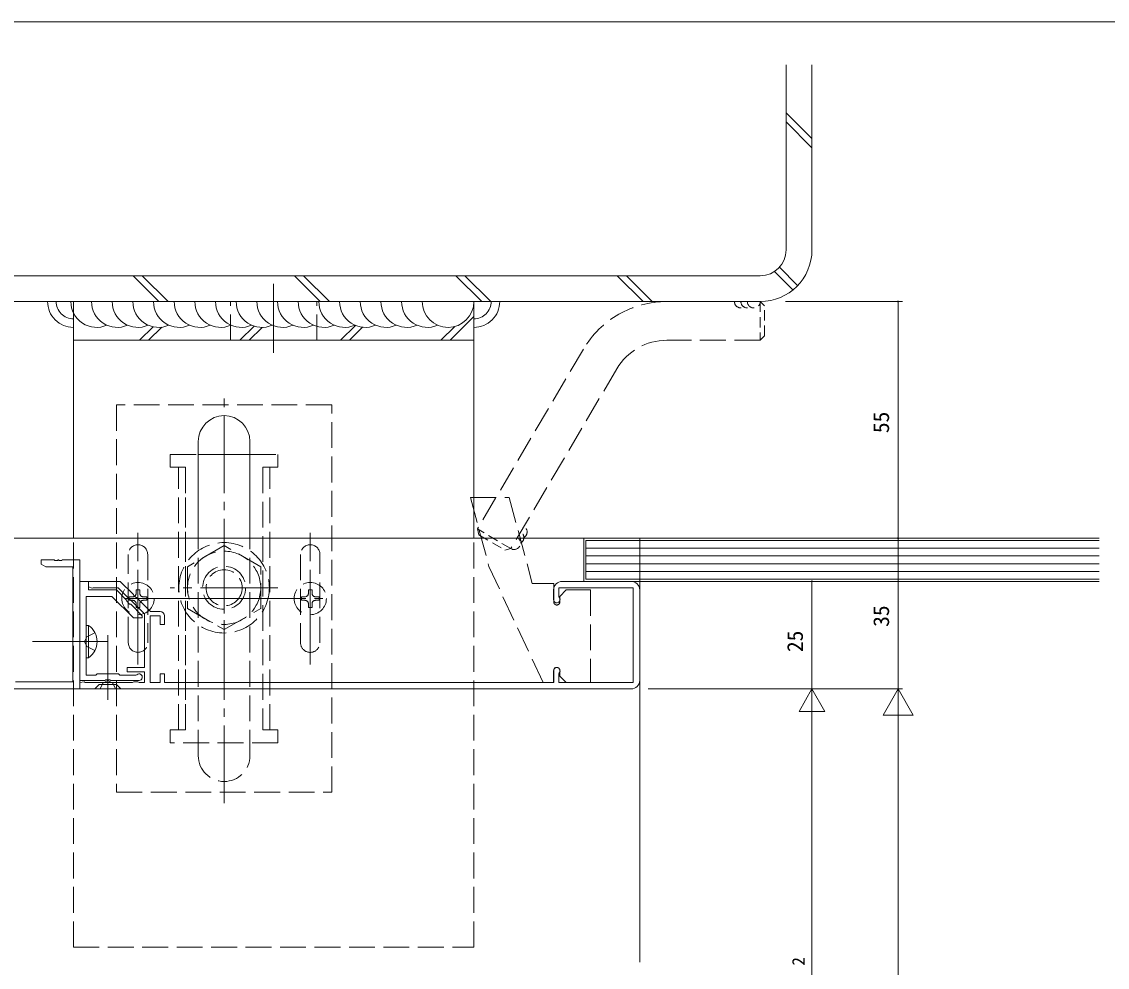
# Model space of a CAD drawing. Units: millimetres, scale not verified. Extents: x -594 to 539, y -420 to 386.
# Drawn here: x -454 to -201.9, y 162.3 to 382 of the extents above; entities that cross this region are included whole.
import ezdxf
from ezdxf.enums import TextEntityAlignment as Align

# ---------------------------------------------------------------- set-up
doc = ezdxf.new("R2010")
doc.units = ezdxf.units.MM
doc.header["$LTSCALE"] = 2
for name, pattern in [('CHAIN2', [12, 9, -1, 1, -1]), ('DASHED1', [1.8, 1.2, -0.6]), ('DASHED3', [4, 3, -1])]:
    doc.linetypes.add(name, pattern=pattern)
for name, color, linetype, lineweight in [('0-1_USER1', 7, 'Continuous', 9), ('0-3_YKK_11', 7, 'Continuous', 9), ('0-4_YKK_12', 2, 'Continuous', 9), ('0-5_YSS_K', 3, 'Continuous', 9), ('0-6_YKK_13', 4, 'Continuous', 9), ('0-7_YKK_D', 6, 'Continuous', 9)]:
    doc.layers.add(name, color=color, linetype=linetype, lineweight=lineweight)
doc.styles.add('ＭＳ ゴシック', font='')
doc.styles.get('ＭＳ ゴシック').set_extended_font_data('MS Gothic')

msp = doc.modelspace()

# ---------------------------------------------------------------- linework, layer by layer
at = {"layer": '0-1_USER1'}
msp.add_line((510, 382), (-590, 382), dxfattribs=at)
at = {"layer": '0-3_YKK_11'}
for p, q in [((-440.493, 228.995), (-440.493, 251.995)), ((-438.493, 251.995), (-438.493, 249.995)), ((-438.493, 250.695), (-438.493, 251.995)), ((-437.603, 250.382), (-438.493, 250.695)), ((-438.493, 249.995), (-431.993, 249.995)), ((-437.368, 250.495), (-437.603, 250.382)), ((-431.573, 250.495), (-437.368, 250.495)), ((-431.993, 249.995), (-429.639, 247.641)), ((-425.493, 244.415), (-431.573, 250.495)), ((-431.093, 251.995), (-428.023, 248.925)), ((-330.493, 247.745), (-330.493, 249.995)), ((-329.293, 250.495), (-329.293, 248.479)), ((-311.993, 250.495), (-329.293, 250.495)), ((-328.493, 251.995), (-312.493, 251.995)), ((-311.993, 228.495), (-311.993, 250.495)), ((-310.493, 249.995), (-310.493, 228.995)), ((-438.993, 248.495), (-438.993, 230.195)), ((-433.039, 248.495), (-438.993, 248.495)), ((-428.039, 243.495), (-433.039, 248.495)), ((-429.639, 247.641), (-429.604, 247.404)), ((-429.604, 247.404), (-428.927, 246.726)), ((-428.023, 248.925), (-427.978, 248.71)), ((-427.978, 248.71), (-427.589, 248.321)), ((-427.589, 248.321), (-427.375, 248.276)), ((-427.375, 248.276), (-424.093, 244.995)), ((-329.293, 248.479), (-329.207, 248.269)), ((-428.927, 246.726), (-428.69, 246.692)), ((-428.69, 246.692), (-425.993, 243.995)), ((-424.093, 244.995), (-421.843, 244.995)), ((-425.993, 243.495), (-428.039, 243.495)), ((-425.993, 243.995), (-425.993, 243.495)), ((-425.493, 231.995), (-425.493, 244.415)), ((-421.843, 243.995), (-424.193, 243.995)), ((-424.193, 243.995), (-424.193, 228.495)), ((-421.843, 241.995), (-421.843, 243.995)), ((-420.843, 241.995), (-421.843, 241.995)), ((-420.843, 243.995), (-420.843, 241.995)), ((-429.493, 230.995), (-429.493, 231.995)), ((-429.493, 231.995), (-425.493, 231.995)), ((-438.993, 230.195), (-436.793, 230.195)), ((-436.793, 230.195), (-436.493, 230.495)), ((-436.493, 230.495), (-433.993, 230.495)), ((-433.993, 230.495), (-431.493, 230.495)), ((-431.493, 230.495), (-431.193, 230.195)), ((-431.193, 230.195), (-427.478, 230.195)), ((-425.493, 230.995), (-429.493, 230.995)), ((-427.478, 230.195), (-427.268, 230.28)), ((-425.493, 228.495), (-425.493, 230.995)), ((-421.843, 230.495), (-420.843, 230.495)), ((-421.843, 228.495), (-421.843, 230.495)), ((-420.843, 230.495), (-420.843, 228.495)), ((-330.493, 228.495), (-330.493, 231.245)), ((-329.207, 230.72), (-329.293, 230.51)), ((-329.293, 230.51), (-329.293, 228.495)), ((-434.664, 228.995), (-440.493, 228.995)), ((-440.493, 228.495), (-439.529, 228.682)), ((-440.493, 226.995), (-440.493, 228.495)), ((-312.493, 226.995), (-440.493, 226.995)), ((-439.529, 228.682), (-439.251, 228.495)), ((-439.251, 228.495), (-428.235, 228.495)), ((-434.472, 229.137), (-434.664, 228.995)), ((-433.514, 229.137), (-434.472, 229.137)), ((-433.322, 228.995), (-433.514, 229.137)), ((-426.743, 228.995), (-433.322, 228.995)), ((-428.235, 228.495), (-427.956, 228.682)), ((-427.956, 228.682), (-427.029, 228.682)), ((-427.029, 228.682), (-426.751, 228.495)), ((-426.751, 228.495), (-425.493, 228.495)), ((-424.193, 228.495), (-421.843, 228.495)), ((-420.843, 228.495), (-330.493, 228.495)), ((-329.293, 228.495), (-311.993, 228.495))]:
    msp.add_line(p, q, dxfattribs=at)
for points in [[(-455.457, 228.625), (-442.123, 228.625), (-442.123, 255.365), (-448.402, 255.365), (-449.493, 255.995), (-449.493, 256.995), (-446.451, 256.995), (-446.268, 256.875), (-445.718, 256.875), (-445.535, 256.995), (-445.451, 256.995), (-445.268, 256.875), (-444.718, 256.875), (-444.535, 256.995), (-440.493, 256.995), (-440.493, 226.995), (-467.493, 226.995)], [(-440.493, 251.995), (-438.493, 251.995), (-431.093, 251.995)]]:
    msp.add_lwpolyline(points, dxfattribs=at)
for centre, radius, start, end in [((-328.493, 249.995), 2, 90, 179.99998), ((-312.493, 249.995), 2, 0, 89.99998), ((-329.743, 247.745), 0.75, 180.00002, 44.41531), ((-421.843, 243.995), 1, 0, 89.99998), ((-329.743, 231.245), 0.75, 315.58467, 179.99997), ((-426.743, 229.745), 0.75, 270.00002, 134.41531), ((-312.493, 228.995), 2, 270, 359.99998)]:
    msp.add_arc(centre, radius, start, end, dxfattribs=at)
at = {"layer": '0-4_YKK_12'}
for q in [(-473.993, 261.995), (-310.493, 163.495)]:
    msp.add_line((-310.493, 261.994), q, dxfattribs=at)
at = {"layer": '0-5_YSS_K'}
for p, q in [((-276.493, 328.995), (-276.493, 372)), ((-270.493, 328.995), (-270.493, 372)), ((-276.493, 360.858), (-270.493, 354.858)), ((-276.493, 358.735), (-270.493, 352.735)), ((-458.493, 322.994), (-282.493, 322.994)), ((-428.135, 322.994), (-422.135, 316.994)), ((-426.012, 322.994), (-420.012, 316.994)), ((-390.659, 322.994), (-384.659, 316.994)), ((-388.536, 322.994), (-382.536, 316.994)), ((-353.182, 322.994), (-347.182, 316.994)), ((-351.059, 322.994), (-345.059, 316.994)), ((-315.705, 322.994), (-309.705, 316.994)), ((-313.582, 322.994), (-307.582, 316.994)), ((-279.208, 323.974), (-274.92, 319.686)), ((-278.061, 324.95), (-273.816, 320.705)), ((-458.493, 316.994), (-282.493, 316.994)), ((-349.2, 315.437), (-348.993, 315.644)), ((-441.993, 313.859), (-441.815, 314.037)), ((-354.519, 307.995), (-348.993, 313.521)), ((-426.646, 307.995), (-423.502, 311.138)), ((-424.523, 307.995), (-421.481, 311.036)), ((-403.311, 307.995), (-400.026, 311.28)), ((-401.188, 307.995), (-398.189, 310.994)), ((-379.977, 307.995), (-376.512, 311.459)), ((-377.854, 307.995), (-374.822, 311.027)), ((-356.642, 307.995), (-353.438, 311.199)), ((-323.493, 251.995), (-323.493, 261.995)), ((-323.493, 261.995), (-203.832, 261.995)), ((-322.993, 252.495), (-322.993, 261.495)), ((-322.993, 261.495), (-203.832, 261.495)), ((-322.993, 259.695), (-203.832, 259.695)), ((-322.993, 257.895), (-203.832, 257.895)), ((-322.993, 256.095), (-203.832, 256.095)), ((-322.993, 254.295), (-203.832, 254.295)), ((-203.832, 252.495), (-322.993, 252.495)), ((-203.832, 251.995), (-323.493, 251.995))]:
    msp.add_line(p, q, dxfattribs=at)
at = {"layer": '0-5_YSS_K', "linetype": 'DASHED3'}
for p, q in [((-282.493, 316.999), (-304.177, 316.999)), ((-282.493, 307.999), (-304.177, 307.999)), ((-323.563, 305.92), (-348.163, 264.163)), ((-315.809, 301.351), (-340.409, 259.595))]:
    msp.add_line(p, q, dxfattribs=at)
at = {"layer": '0-5_YSS_K', "linetype": 'DASHED1'}
for p, q in [((-281.493, 315.999), (-282.493, 316.999)), ((-281.493, 308.999), (-281.493, 315.999)), ((-348.167, 264.165), (-347.813, 262.796)), ((-340.413, 259.597), (-348.167, 264.165)), ((-347.813, 262.796), (-341.782, 259.243)), ((-341.782, 259.243), (-340.413, 259.597))]:
    msp.add_line(p, q, dxfattribs=at)
msp.add_lwpolyline([(-282.493, 316.999), (-282.493, 307.999), (-281.493, 308.999)], dxfattribs=at)
at = {"layer": '0-5_YSS_K'}
for centre, radius, start, end in [((-282.493, 328.995), 6, 270, 0), ((-282.493, 328.995), 12, 270, 0), ((-441.992, 316.994), 6, 179.99936, 270), ((-441.992, 316.994), 4, 179.99936, 270), ((-436.593, 316.994), 6, 180, 293.57817), ((-431.793, 316.994), 6, 180, 293.57817), ((-426.993, 316.994), 6, 180, 293.57817), ((-422.193, 316.994), 6, 180, 293.57817), ((-417.393, 316.994), 6, 180, 293.57817), ((-412.593, 316.994), 6, 180, 293.57817), ((-407.793, 316.994), 6, 180, 293.57817), ((-402.993, 316.994), 6, 180, 293.57817), ((-398.193, 316.994), 6, 180, 293.57817), ((-393.393, 316.994), 6, 180, 293.57817), ((-388.593, 316.994), 6, 180, 293.57817), ((-383.793, 316.994), 6, 180, 293.57817), ((-378.993, 316.994), 6, 180, 293.57817), ((-374.193, 316.994), 6, 180, 293.57817), ((-369.393, 316.994), 6, 180, 293.57817), ((-364.593, 316.994), 6, 180, 293.57817), ((-359.793, 316.994), 6, 180, 293.57817), ((-354.993, 316.994), 6, 180, 0), ((-348.993, 316.994), 4, 270, 0.00063), ((-348.993, 316.994), 6, 270, 0.00063)]:
    msp.add_arc(centre, radius, start, end, dxfattribs=at)
at = {"layer": '0-5_YSS_K', "linetype": 'DASHED3'}
for radius in [22.5, 13.5]:
    msp.add_arc((-304.177, 294.499), radius, 90, 149.49619, dxfattribs=at)
at = {"layer": '0-5_YSS_K', "linetype": 'DASHED1'}
for centre, start, end in [((-286.993, 316.995), 180.07497, 300.07498), ((-285.493, 316.997), 180.07497, 300.07498), ((-283.993, 316.999), 180.07497, 0.07495), ((-338.132, 263.475), 299.48814, 59.48816), ((-339.655, 260.891), 239.48817, 59.48816), ((-338.893, 262.183), 299.48814, 59.48816)]:
    msp.add_arc(centre, 1.5, start, end, dxfattribs=at)
at = {"layer": '0-6_YKK_13', "linetype": 'CHAIN2'}
for p, q in [((-395.494, 305.086), (-395.494, 321.086)), ((-406.993, 200.494), (-406.994, 295.489)), ((-426.993, 232.7), (-426.993, 263.288)), ((-406.992, 262.994), (-406.992, 237.994)), ((-386.993, 232.7), (-386.993, 263.288)), ((-394.492, 250.494), (-419.492, 250.494)), ((-430.037, 247.994), (-383.949, 247.994)), ((-413.993, 247.994), (-399.993, 247.994)), ((-433.993, 224.495), (-433.993, 239.495)), ((-433.993, 237.995), (-451.493, 237.995))]:
    msp.add_line(p, q, dxfattribs=at)
at = {"layer": '0-6_YKK_13'}
for p, q in [((-441.993, 261.995), (-441.993, 316.994)), ((-441.993, 316.994), (-348.993, 316.994)), ((-348.993, 261.994), (-348.993, 316.994)), ((-441.993, 307.995), (-348.993, 307.995)), ((-412.993, 261.994), (-412.993, 284.571)), ((-400.993, 261.994), (-400.993, 284.494)), ((-412.993, 281.494), (-400.993, 281.494)), ((-438.993, 241.745), (-438.993, 234.245)), ((-438.484, 241.745), (-438.993, 241.745)), ((-438.484, 241.745), (-438.484, 234.245)), ((-438.484, 234.245), (-438.993, 234.245)), ((-436.993, 226.995), (-435.993, 227.995)), ((-436.993, 226.995), (-430.993, 226.995)), ((-431.993, 227.995), (-435.993, 227.995)), ((-430.993, 226.995), (-431.993, 227.995))]:
    msp.add_line(p, q, dxfattribs=at)
at = {"layer": '0-6_YKK_13', "linetype": 'DASHED3'}
for p, q in [((-405.493, 307.995), (-405.493, 316.994)), ((-385.493, 307.995), (-385.493, 316.994)), ((-381.993, 292.994), (-431.993, 292.994)), ((-431.993, 292.994), (-431.993, 202.994)), ((-381.993, 202.994), (-381.993, 292.994)), ((-400.993, 281.494), (-394.493, 281.494)), ((-394.493, 281.494), (-394.493, 278.494)), ((-417.593, 217.494), (-417.593, 278.494)), ((-415.993, 278.494), (-415.993, 217.494)), ((-415.993, 217.494), (-415.993, 278.494)), ((-396.393, 278.494), (-397.993, 278.494)), ((-394.493, 278.494), (-397.993, 278.494)), ((-397.993, 278.494), (-397.993, 217.494)), ((-397.993, 278.494), (-397.993, 217.494)), ((-396.393, 217.494), (-396.393, 278.494)), ((-349.803, 271.495), (-340.803, 271.495)), ((-349.803, 271.495), (-345.492, 255.406)), ((-340.803, 271.495), (-335.444, 251.495)), ((-441.993, 166.994), (-441.993, 261.995)), ((-406.992, 260.309), (-415.492, 255.402)), ((-412.993, 211.494), (-412.993, 261.994)), ((-398.492, 255.402), (-406.992, 260.309)), ((-400.993, 211.494), (-400.993, 261.994)), ((-348.993, 166.994), (-348.993, 261.994)), ((-429.243, 237.744), (-429.243, 258.244)), ((-424.743, 258.244), (-424.743, 237.744)), ((-389.243, 258.244), (-389.243, 237.744)), ((-384.743, 237.744), (-384.743, 258.244)), ((-415.492, 255.402), (-415.492, 245.687)), ((-398.492, 245.587), (-398.492, 255.402)), ((-426.993, 252.788), (-426.993, 243.2)), ((-386.993, 252.788), (-386.993, 243.2)), ((-427.403, 250.044), (-427.403, 249.224)), ((-426.583, 250.044), (-427.403, 250.044)), ((-426.583, 249.224), (-426.583, 250.044)), ((-387.403, 249.224), (-387.403, 250.044)), ((-387.403, 250.044), (-386.583, 250.044)), ((-386.583, 250.044), (-386.583, 249.224)), ((-330.443, 251.495), (-335.444, 251.495)), ((-330.443, 247.195), (-330.443, 251.495)), ((-327.543, 249.995), (-329.043, 248.495)), ((-321.943, 249.995), (-327.543, 249.995)), ((-321.943, 249.995), (-321.943, 228.495)), ((-428.223, 248.404), (-429.043, 248.404)), ((-429.043, 248.404), (-429.043, 247.584)), ((-429.043, 247.584), (-428.223, 247.584)), ((-424.943, 248.404), (-425.763, 248.404)), ((-425.763, 247.584), (-424.943, 247.584)), ((-424.943, 247.584), (-424.943, 248.404)), ((-399.993, 247.994), (-413.993, 247.994)), ((-389.043, 248.404), (-388.223, 248.404)), ((-385.763, 248.404), (-384.943, 248.404)), ((-384.943, 247.584), (-385.763, 247.584)), ((-384.943, 248.404), (-384.943, 247.584)), ((-329.043, 248.495), (-329.043, 247.195)), ((-427.403, 246.764), (-427.403, 245.944)), ((-427.403, 245.944), (-426.583, 245.944)), ((-426.583, 245.944), (-426.583, 246.764)), ((-415.492, 245.687), (-406.992, 240.779)), ((-406.992, 240.779), (-398.492, 245.687)), ((-387.403, 245.944), (-387.403, 246.764)), ((-386.583, 245.944), (-387.403, 245.944)), ((-386.583, 246.764), (-386.583, 245.944)), ((-436.984, 240.045), (-438.839, 239.14)), ((-438.839, 239.14), (-439.448, 237.995)), ((-330.443, 231.295), (-330.443, 228.495)), ((-329.043, 229.995), (-329.043, 231.295)), ((-327.543, 228.495), (-329.043, 229.995)), ((-435.793, 226.995), (-435.138, 228.338)), ((-435.138, 228.338), (-433.993, 228.946)), ((-432.848, 228.338), (-433.993, 228.946)), ((-432.193, 226.995), (-432.848, 228.338)), ((-321.943, 228.495), (-327.543, 228.495)), ((-419.493, 217.494), (-415.993, 217.494)), ((-419.493, 214.494), (-419.493, 217.494)), ((-415.993, 217.494), (-417.593, 217.494)), ((-397.993, 217.494), (-396.393, 217.494)), ((-397.993, 217.494), (-394.493, 217.494)), ((-394.493, 217.494), (-394.493, 214.494)), ((-394.493, 214.494), (-419.493, 214.494)), ((-431.993, 202.994), (-381.993, 202.994)), ((-441.993, 166.994), (-348.993, 166.994))]:
    msp.add_line(p, q, dxfattribs=at)
for points in [[(-417.593, 278.494), (-415.993, 278.494), (-419.493, 278.494), (-419.493, 281.494), (-412.993, 281.494)], [(-330.443, 228.495), (-332.943, 228.495), (-345.492, 255.406)], [(-388.223, 247.584), (-389.043, 247.584), (-389.043, 248.404)], [(-436.984, 235.945), (-438.839, 236.85), (-439.448, 237.995)]]:
    msp.add_lwpolyline(points, dxfattribs=at)
for centre, radius in [((-406.992, 250.494), 10.5), ((-406.992, 250.494), 8.5), ((-406.992, 250.494), 5), ((-406.992, 250.494), 5), ((-406.992, 250.494), 4.19), ((-426.993, 247.994), 3.75), ((-386.993, 247.994), 3.75)]:
    msp.add_circle(centre, radius, dxfattribs=at)
at = {"layer": '0-6_YKK_13'}
for centre, radius, start, end in [((-406.993, 284.494), 6, 0, 180), ((-441.02, 237.995), 4.527, 304.0667, 55.93329)]:
    msp.add_arc(centre, radius, start, end, dxfattribs=at)
at = {"layer": '0-6_YKK_13', "linetype": 'DASHED3'}
for centre, radius, start, end in [((-426.993, 258.244), 2.25, 0, 180), ((-386.993, 258.244), 2.25, 0, 180), ((-428.223, 249.224), 0.82, 270, 0), ((-428.223, 246.764), 0.82, 0, 90), ((-425.763, 249.224), 0.82, 180, 270), ((-425.763, 246.764), 0.82, 90, 180), ((-388.223, 249.224), 0.82, 270, 0), ((-388.223, 246.764), 0.82, 0, 90), ((-385.763, 249.224), 0.82, 180, 270), ((-385.763, 246.764), 0.82, 90, 180), ((-329.743, 247.195), 0.7, 180, 0), ((-426.993, 237.744), 2.25, 180, 0), ((-386.993, 237.744), 2.25, 179.99998, 359.99998), ((-329.743, 231.295), 0.7, 0, 180), ((-406.993, 211.494), 6, 180, 0)]:
    msp.add_arc(centre, radius, start, end, dxfattribs=at)
at = {"layer": '0-7_YKK_D'}
for p, q in [((-276.645, 316.994), (-249.493, 316.994)), ((-250.493, 316.994), (-250.493, 261.995)), ((-322.493, 261.995), (-249.493, 261.995)), ((-308.493, 261.995), (-249.493, 261.995)), ((-250.493, 261.995), (-250.493, 226.995)), ((-307.493, 251.995), (-269.493, 251.995)), ((-270.493, 251.995), (-270.493, 226.995)), ((-308.493, 226.995), (-249.493, 226.995)), ((-308.493, 226.995), (-249.493, 226.995)), ((-307.493, 226.995), (-269.493, 226.995)), ((-307.493, 226.995), (-269.493, 226.995)), ((-270.493, 226.995), (-273.493, 221.798)), ((-270.493, 226.995), (-270.493, 216.602)), ((-270.493, 226.995), (-267.493, 221.798)), ((-250.493, 226.995), (-250.493, 214.87)), ((-250.493, 226.995), (-246.993, 220.933)), ((-273.493, 221.798), (-267.493, 221.798)), ((-270.493, 102.995), (-270.493, 220.995)), ((-250.493, -206.005), (-250.493, 219.995))]:
    msp.add_line(p, q, dxfattribs=at)
msp.add_lwpolyline([(-250.493, 226.995), (-253.993, 220.933), (-246.993, 220.933)], dxfattribs=at)
for centre, start, end in [((-250.493, 316.994), 90, 270), ((-250.493, 316.994), 270, 90), ((-250.493, 261.995), 90, 270), ((-250.493, 261.995), 90, 270), ((-250.493, 261.995), 270, 90), ((-250.493, 261.995), 270, 90), ((-270.493, 251.995), 90, 270), ((-270.493, 251.995), 270, 90)]:
    msp.add_arc(centre, 0.106, start, end, dxfattribs=at)

# ---------------------------------------------------------------- texts
at = {"layer": '0-7_YKK_D', "color": 4, "style": 'ＭＳ ゴシック'}
for s, height, p in [('55', 3.666, (-251.493, 286.425)), ('35', 3.666, (-251.493, 241.425)), ('25', 3.666, (-271.493, 235.562)), ('2', 2.933, (-271.293, 162.713))]:
    msp.add_text(s, height=height, rotation=90, dxfattribs=at).set_placement(p, align=Align.BOTTOM_LEFT)

doc.saveas('drawing.dxf')
